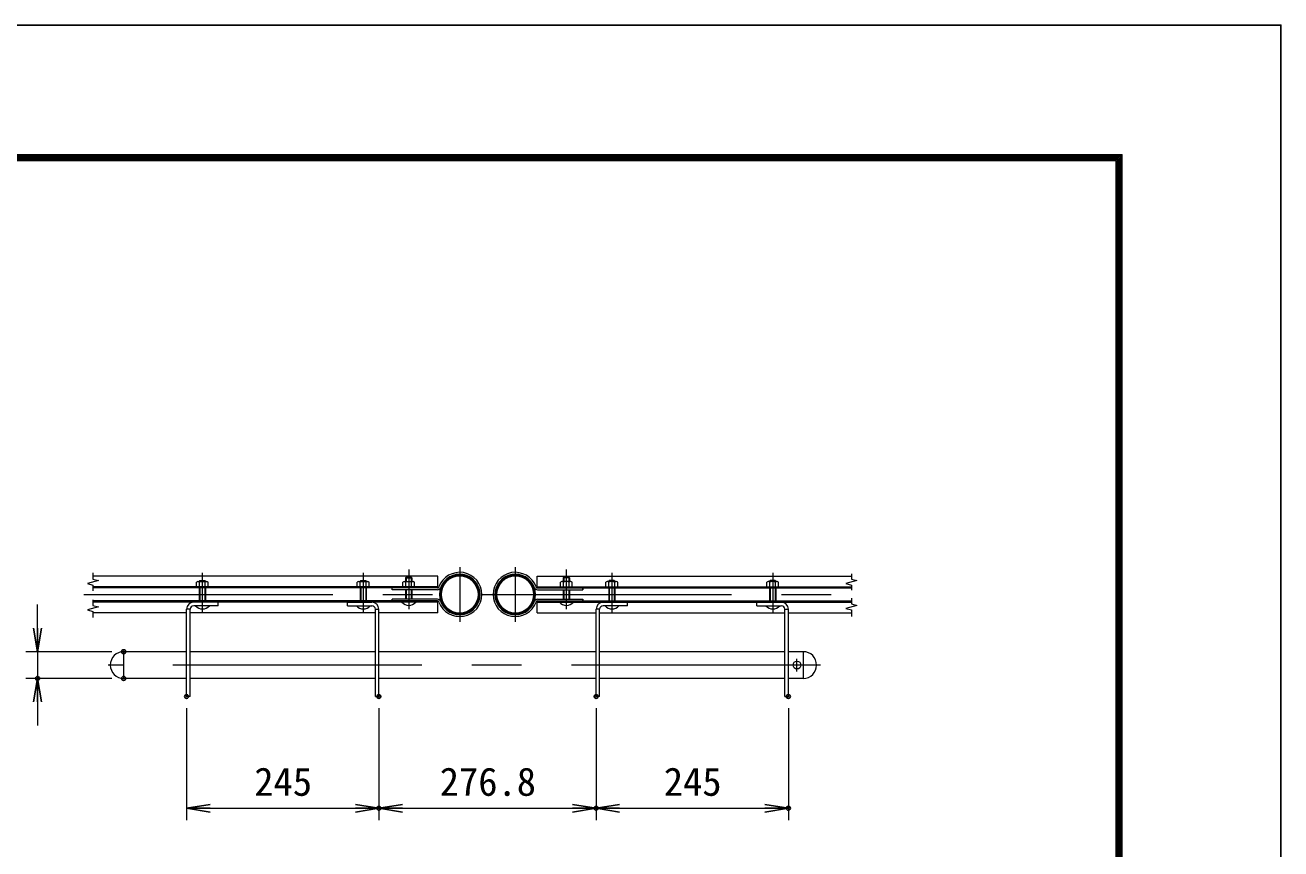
# Model space of a CAD drawing. Units: millimetres, scale not verified, with parts at other scales. Extents: x -6300 to 6300, y -4455 to 4455.
# Drawn here: x 3100 to 6300, y 2357 to 4455 of the extents above; entities that cross this region are included whole.
import ezdxf
from ezdxf.enums import TextEntityAlignment as Align

# ---------------------------------------------------------------- set-up
doc = ezdxf.new("R2010")
doc.units = ezdxf.units.MM
doc.header["$LTSCALE"] = 20
doc.header["$PDMODE"] = 32
doc.header["$PDSIZE"] = 10
doc.linetypes.add('USER1', pattern=[50.8, 31.75, -6.35, 6.35, -6.35])
for name, color, linetype, lineweight in [('0-2_D-STR3', 3, 'Continuous', 13), ('0-3_D-STR1', 1, 'Continuous', 25), ('0-4_D-BMK', 2, 'USER1', 13), ('0-5_D-STR-DIM', 7, 'Continuous', 13), ('0-C_7詳細', 7, 'Continuous', 25), ('0-D_D-TTL', 7, 'Continuous', 25)]:
    doc.layers.add(name, color=color, linetype=linetype, lineweight=lineweight)
doc.layers.add('0-9_0', color=7, linetype='Continuous')
doc.layers.add('0-A_Defpoints', color=7, linetype='Continuous')
doc.styles.add('ＭＳ ゴシック', font='')
doc.styles.get('ＭＳ ゴシック').set_extended_font_data('MS Gothic')

# ---------------------------------------------------------------- blocks, each defined once
blk = doc.blocks.new('_Open')
at = {"layer": '0-9_0'}
blk.add_line((-20, 3.333), (0, 0), dxfattribs=at)
blk.add_lwpolyline([(-20, -3.333), (0, 0), (-20, 0)], dxfattribs=at)

msp = doc.modelspace()

# ---------------------------------------------------------------- linework, layer by layer
at = {"layer": '0-2_D-STR3'}
for p, q in [((4151.29, 3051.47), (3272.63, 3051.47)), ((4070.89, 3049.07), (4069.29, 3047.47)), ((4069.29, 3047.47), (4069.29, 3037.67)), ((4070.89, 3049.07), (4083.69, 3049.07)), ((4070.89, 3049.07), (4070.89, 3037.67)), ((4083.69, 3049.07), (4083.69, 3037.67)), ((4085.29, 3047.47), (4085.29, 3037.67)), ((4151.29, 3021.47), (4151.29, 3051.47)), ((4404.89, 3051.47), (5205.43, 3051.47)), ((4404.89, 3021.47), (4404.89, 3051.47)), ((4470.89, 3047.47), (4472.49, 3049.07)), ((4486.89, 3047.47), (4470.89, 3047.47)), ((4470.89, 3047.47), (4470.89, 3037.67)), ((4485.29, 3049.07), (4472.49, 3049.07)), ((4472.49, 3049.07), (4472.49, 3037.67)), ((4485.29, 3049.07), (4486.89, 3047.47)), ((4485.29, 3049.07), (4485.29, 3037.67)), ((4486.89, 3047.47), (4486.89, 3037.67)), ((4151.29, 3024.67), (3272.63, 3024.67)), ((4150.51, 3021.47), (3272.63, 3021.47)), ((3536.29, 3024.67), (3536.29, 3036.07)), ((3539.92, 3037.67), (3562.79, 3037.67)), ((3544.89, 3040.07), (3543.29, 3038.47)), ((3543.29, 3038.47), (3543.29, 3037.67)), ((3543.29, 3038.47), (3559.29, 3038.47)), ((3543.29, 3021.47), (3543.29, 2988.27)), ((3543.79, 3024.67), (3543.79, 3036.07)), ((3544.89, 3040.07), (3544.89, 3037.67)), ((3544.89, 3021.47), (3544.89, 2988.27)), ((3559.29, 3038.47), (3557.69, 3040.07)), ((3557.69, 3021.47), (3557.69, 2988.27)), ((3558.79, 3024.67), (3558.79, 3036.07)), ((3559.29, 3038.47), (3559.29, 3037.67)), ((3559.29, 3021.47), (3559.29, 2988.27)), ((3566.29, 3024.67), (3566.29, 3036.07)), ((3946.29, 3024.67), (3946.29, 3036.07)), ((3949.92, 3037.67), (3972.79, 3037.67)), ((3953.29, 3038.47), (3969.29, 3038.47)), ((3953.29, 3021.47), (3953.29, 2988.27)), ((3953.79, 3024.67), (3953.79, 3036.07)), ((3954.89, 3040.07), (3954.89, 3037.67)), ((3954.89, 3040.07), (3967.69, 3040.07)), ((3954.89, 3021.47), (3954.89, 2988.27)), ((3969.29, 3038.47), (3967.69, 3040.07)), ((3967.69, 3040.07), (3967.69, 3037.67)), ((3967.69, 3021.47), (3967.69, 2988.27)), ((3968.79, 3024.67), (3968.79, 3036.07)), ((3969.29, 3038.47), (3969.29, 3037.67)), ((3969.29, 3021.47), (3969.29, 2988.27)), ((3976.29, 3024.67), (3976.29, 3036.07)), ((4034.78, 3016.87), (4034.78, 3021.47)), ((4150.51, 3016.87), (4034.78, 3016.87)), ((4062.29, 3024.67), (4062.29, 3036.07)), ((4092.29, 3024.67), (4062.29, 3024.67)), ((4065.92, 3037.67), (4088.79, 3037.67)), ((4069.29, 3016.87), (4069.29, 2992.87)), ((4069.79, 3024.67), (4069.79, 3036.07)), ((4070.89, 3016.87), (4070.89, 2992.87)), ((4083.69, 3016.87), (4083.69, 2992.87)), ((4084.79, 3024.67), (4084.79, 3036.07)), ((4085.29, 3016.87), (4085.29, 2992.87)), ((4092.29, 3024.67), (4092.29, 3036.07)), ((4404.89, 3024.67), (5205.43, 3024.67)), ((4404.89, 3021.47), (5205.43, 3021.47)), ((4405.67, 3016.87), (4521.39, 3016.87)), ((4463.89, 3024.67), (4463.89, 3036.07)), ((4463.89, 3024.67), (4493.89, 3024.67)), ((4490.25, 3037.67), (4467.38, 3037.67)), ((4470.89, 3016.87), (4470.89, 2992.87)), ((4471.39, 3024.67), (4471.39, 3036.07)), ((4472.49, 3016.87), (4472.49, 2992.87)), ((4485.29, 3016.87), (4485.29, 2992.87)), ((4486.39, 3024.67), (4486.39, 3036.07)), ((4486.89, 3016.87), (4486.89, 2992.87)), ((4493.89, 3024.67), (4493.89, 3036.07)), ((4521.39, 3021.47), (4521.39, 3016.87)), ((4579.89, 3024.67), (4579.89, 3036.07)), ((4606.25, 3037.67), (4583.38, 3037.67)), ((4602.89, 3038.47), (4586.89, 3038.47)), ((4586.89, 3038.47), (4586.89, 3037.67)), ((4586.89, 3021.47), (4586.89, 2988.27)), ((4587.39, 3024.67), (4587.39, 3036.07)), ((4601.29, 3040.07), (4588.49, 3040.07)), ((4588.49, 3021.47), (4588.49, 2988.27)), ((4601.29, 3040.07), (4602.89, 3038.47)), ((4601.29, 3040.07), (4601.29, 3037.67)), ((4601.29, 3021.47), (4601.29, 2988.27)), ((4602.39, 3024.67), (4602.39, 3036.07)), ((4602.89, 3038.47), (4602.89, 3037.67)), ((4602.89, 3021.47), (4602.89, 2988.27)), ((4609.89, 3024.67), (4609.89, 3036.07)), ((4989.89, 3024.67), (4989.89, 3036.07)), ((5016.25, 3037.67), (4993.38, 3037.67)), ((4996.89, 3038.47), (4998.49, 3040.07)), ((4996.89, 3038.47), (4996.89, 3037.67)), ((5012.89, 3038.47), (4996.89, 3038.47)), ((4996.89, 3021.47), (4996.89, 2988.27)), ((4997.39, 3024.67), (4997.39, 3036.07)), ((4998.49, 3040.07), (4998.49, 3037.67)), ((5011.29, 3040.07), (4998.49, 3040.07)), ((4998.49, 3021.47), (4998.49, 2988.27)), ((5011.29, 3040.07), (5011.29, 3037.67)), ((5011.29, 3040.07), (5012.89, 3038.47)), ((5011.29, 3021.47), (5011.29, 2988.27)), ((5012.39, 3024.67), (5012.39, 3036.07)), ((5012.89, 3038.47), (5012.89, 3037.67)), ((5012.89, 3021.47), (5012.89, 2988.27)), ((5019.89, 3024.67), (5019.89, 3036.07)), ((4150.51, 2988.27), (3272.63, 2988.27)), ((4151.29, 2985.07), (3272.63, 2985.07)), ((3591.29, 2985.07), (3529.29, 2985.07)), ((3591.29, 2976.07), (3591.29, 2985.07)), ((3921.29, 2985.07), (3983.29, 2985.07)), ((3921.29, 2976.07), (3921.29, 2985.07)), ((4150.51, 2992.87), (4034.78, 2992.87)), ((4034.78, 2988.27), (4034.78, 2992.87)), ((4151.29, 2958.27), (4151.29, 2988.27)), ((4404.89, 2988.27), (5205.43, 2988.27)), ((4404.89, 2958.27), (4404.89, 2988.27)), ((4404.89, 2985.07), (5205.43, 2985.07)), ((4405.67, 2992.87), (4521.39, 2992.87)), ((4521.39, 2988.27), (4521.39, 2992.87)), ((4521.39, 2992.87), (4521.39, 2988.27)), ((4634.89, 2985.07), (4572.89, 2985.07)), ((4634.89, 2976.07), (4634.89, 2985.07)), ((4964.89, 2985.07), (5026.89, 2985.07)), ((4964.89, 2976.07), (4964.89, 2985.07)), ((3511.29, 2958.27), (3272.63, 2958.27)), ((3511.29, 2745.07), (3511.29, 2967.07)), ((3520.29, 2967.07), (3511.29, 2967.07)), ((3520.29, 2745.07), (3520.29, 2967.07)), ((3992.29, 2958.27), (3520.29, 2958.27)), ((3591.29, 2976.07), (3529.29, 2976.07)), ((3921.29, 2976.07), (3983.29, 2976.07)), ((3992.29, 2745.07), (3992.29, 2967.07)), ((3992.29, 2967.07), (4001.29, 2967.07)), ((4001.29, 2745.07), (4001.29, 2967.07)), ((4151.29, 2958.27), (4001.29, 2958.27)), ((4404.89, 2958.27), (4554.89, 2958.27)), ((4554.89, 2745.07), (4554.89, 2967.07)), ((4563.89, 2967.07), (4554.89, 2967.07)), ((4563.89, 2745.07), (4563.89, 2967.07)), ((4563.89, 2958.27), (5035.89, 2958.27)), ((4634.89, 2976.07), (4572.89, 2976.07)), ((4964.89, 2976.07), (5026.89, 2976.07)), ((5035.89, 2745.07), (5035.89, 2967.07)), ((5035.89, 2967.07), (5044.89, 2967.07)), ((5044.89, 2745.07), (5044.89, 2967.07)), ((5044.89, 2958.27), (5205.43, 2958.27)), ((3511.29, 2859.07), (3350.79, 2859.07)), ((3350.79, 2859.07), (3350.79, 2791.07)), ((3350.79, 2859.07), (3350.79, 2791.07)), ((3992.29, 2859.07), (3520.29, 2859.07)), ((4554.89, 2859.07), (4001.29, 2859.07)), ((5035.89, 2859.07), (4563.89, 2859.07)), ((5082.79, 2859.07), (5044.89, 2859.07)), ((5082.79, 2859.07), (5082.79, 2791.07)), ((3511.29, 2791.07), (3350.79, 2791.07)), ((3992.29, 2791.07), (3520.29, 2791.07)), ((4554.89, 2791.07), (4001.29, 2791.07)), ((5035.89, 2791.07), (4563.89, 2791.07)), ((5082.79, 2791.07), (5044.89, 2791.07)), ((3520.29, 2745.07), (3511.29, 2745.07)), ((3992.29, 2745.07), (4001.29, 2745.07)), ((4563.89, 2745.07), (4554.89, 2745.07)), ((5035.89, 2745.07), (5044.89, 2745.07))]:
    msp.add_line(p, q, dxfattribs=at)
for points in [[(3272.63, 3060.13), (3272.63, 3043.97), (3286.62, 3040.22), (3258.63, 3032.72), (3272.63, 3028.97), (3272.63, 3013.81)], [(4069.29, 3047.47), (4085.29, 3047.47), (4083.69, 3049.07)], [(5205.43, 3057.23), (5205.43, 3043.97), (5219.43, 3040.22), (5191.44, 3032.72), (5205.43, 3028.97), (5205.43, 3015.62)], [(3544.89, 3040.07), (3557.69, 3040.07), (3557.69, 3037.67)], [(3954.89, 3040.07), (3953.29, 3038.47), (3953.29, 3037.67)], [(4586.89, 3038.47), (4588.49, 3040.07), (4588.49, 3037.67)], [(3272.63, 2990.83), (3272.63, 2976.77), (3286.62, 2973.02), (3258.63, 2965.52), (3272.63, 2961.77), (3272.63, 2946.52)], [(5205.43, 2995.88), (5205.43, 2980.77), (5219.43, 2977.02), (5191.44, 2969.52), (5205.43, 2965.77), (5205.43, 2948.94)]]:
    msp.add_lwpolyline(points, dxfattribs=at)
msp.add_circle((5066.79, 2825.07), 10, dxfattribs=at)
for centre, radius, start, end in [((4207.29, 3004.87), 56.4, 199.94144, 160.05856), ((4207.29, 3004.87), 51.8, 199.94144, 160.05856), ((4348.89, 3004.87), 56.4, 19.94144, 340.05856), ((4348.89, 3004.87), 51.8, 19.94144, 340.05856), ((3540.04, 3032.48), 5.19, 43.75516, 136.24484), ((3551.29, 3019.29), 18.38, 65.91485, 114.08515), ((3562.54, 3032.49), 5.18, 43.62212, 136.37788), ((3950.04, 3032.48), 5.19, 43.75516, 136.24484), ((3961.29, 3019.29), 18.38, 65.91485, 114.08515), ((3972.54, 3032.49), 5.18, 43.62212, 136.37788), ((4066.04, 3032.48), 5.19, 43.75516, 136.24484), ((4077.29, 3019.29), 18.38, 65.91485, 114.08515), ((4088.54, 3032.49), 5.18, 43.62212, 136.37788), ((4150.51, 3025.47), 4, 270, 340.05856), ((4150.51, 3025.47), 8.6, 270, 340.05856), ((4405.67, 3025.47), 8.6, 199.94144, 270), ((4405.67, 3025.47), 4, 199.94144, 270), ((4467.64, 3032.49), 5.18, 43.62212, 136.37788), ((4478.89, 3019.29), 18.38, 65.91485, 114.08515), ((4490.14, 3032.48), 5.19, 43.75516, 136.24484), ((4583.64, 3032.49), 5.18, 43.62212, 136.37788), ((4594.89, 3019.29), 18.38, 65.91485, 114.08515), ((4606.14, 3032.48), 5.19, 43.75516, 136.24484), ((4993.64, 3032.49), 5.18, 43.62212, 136.37788), ((5004.89, 3019.29), 18.38, 65.91485, 114.08515), ((5016.14, 3032.48), 5.19, 43.75516, 136.24484), ((3529.29, 2967.07), 18, 90, 180), ((3983.29, 2967.07), 18, 0, 90), ((4077.7, 3000.39), 23.32, 221.06115, 318.93885), ((4150.51, 2984.27), 8.6, 19.94144, 90), ((4150.51, 2984.27), 4, 19.94144, 90), ((4405.67, 2984.27), 8.6, 90, 160.05856), ((4405.67, 2984.27), 4, 90, 160.05856), ((4479.3, 3000.39), 23.32, 221.06115, 318.93885), ((4572.89, 2967.07), 18, 90, 180), ((5026.89, 2967.07), 18, 0, 90), ((3529.29, 2967.07), 9, 90, 180), ((3551.7, 2991.39), 23.32, 221.06115, 318.93885), ((3961.7, 2991.39), 23.32, 221.06115, 318.93885), ((3983.29, 2967.07), 9, 0, 90), ((4572.89, 2967.07), 9, 90, 180), ((4595.3, 2991.39), 23.32, 221.06115, 318.93885), ((5005.3, 2991.39), 23.32, 221.06115, 318.93885), ((5026.89, 2967.07), 9, 0, 90), ((3350.79, 2825.07), 34, 90, 270), ((5082.79, 2825.07), 34, 270, 90)]:
    msp.add_arc(centre, radius, start, end, dxfattribs=at)
at = {"layer": '0-3_D-STR1'}
for centre, radius in [((4207.29, 3004.87), 50.8), ((4207.29, 3004.87), 47.6), ((4348.89, 3004.87), 50.8), ((4348.89, 3004.87), 47.6)]:
    msp.add_circle(centre, radius, dxfattribs=at)
at = {"layer": '0-4_D-BMK'}
for p, q in [((4207.29, 3074.17), (4207.29, 2935.57)), ((4348.89, 3074.17), (4348.89, 2935.57)), ((3551.29, 3059.85), (3551.29, 2958.36)), ((3961.29, 3059.85), (3961.29, 2958.36)), ((4077.29, 3068.85), (4077.29, 2967.36)), ((4478.89, 3068.85), (4478.89, 2967.36)), ((4594.89, 3059.85), (4594.89, 2958.36)), ((5004.89, 3059.85), (5004.89, 2958.36)), ((3249.11, 3004.87), (5241.77, 3004.87)), ((5126.93, 2825.07), (3311.45, 2825.07)), ((5066.79, 2808.77), (5066.79, 2841.21))]:
    msp.add_line(p, q, dxfattribs=at)
at = {"layer": '0-5_D-STR-DIM'}
for p, q in [((3131.45, 2919.07), (3131.45, 2979.07)), ((3320.79, 2859.07), (3101.45, 2859.07)), ((3131.45, 2859.07), (3131.45, 2791.07)), ((3320.79, 2791.07), (3101.45, 2791.07)), ((3131.45, 2731.07), (3131.45, 2671.07)), ((3511.29, 2715.07), (3511.29, 2430.31)), ((4001.29, 2715.07), (4001.29, 2430.31)), ((4001.29, 2715.07), (4001.29, 2430.31)), ((4554.89, 2715.07), (4554.89, 2430.31)), ((4554.89, 2715.07), (4554.89, 2430.31)), ((5044.89, 2715.07), (5044.89, 2430.31)), ((3571.29, 2460.31), (3941.29, 2460.31)), ((4061.29, 2460.31), (4494.89, 2460.31)), ((4614.89, 2460.31), (4984.89, 2460.31))]:
    msp.add_line(p, q, dxfattribs=at)
at = {"layer": '0-A_Defpoints'}
for p in [(3350.79, 2859.07), (3131.45, 2791.07), (3350.79, 2791.07), (3511.29, 2745.07), (4001.29, 2745.07), (4554.89, 2745.07), (5044.89, 2745.07), (4001.29, 2460.31), (4554.89, 2460.31), (5044.89, 2460.31)]:
    msp.add_point(p, dxfattribs=at)
at = {"layer": '0-C_7詳細'}
msp.add_line((4521.39, 3016.87), (4521.39, 3021.47), dxfattribs=at)
at = {"layer": '0-D_D-TTL', "color": 2}
msp.add_lwpolyline([(-6300, 4455), (6300, 4455), (6300, -4455), (-6300, -4455)], close=True, dxfattribs=at)
at = {"layer": '0-D_D-TTL'}
for points in [[(-5895, 4125), (5895, 4125), (5895, -4125), (-5895, -4125)], [(-5891.25, 4121.25), (5891.25, 4121.25), (5891.25, -4121.25), (-5891.25, -4121.25)], [(-5887.5, 4117.5), (5887.5, 4117.5), (5887.5, -4117.5), (-5887.5, -4117.5)], [(-5883.75, 4113.75), (5883.75, 4113.75), (5883.75, -4113.75), (-5883.75, -4113.75)], [(-5880, 4110), (5880, 4110), (5880, -4110), (-5880, -4110)]]:
    msp.add_lwpolyline(points, close=True, dxfattribs=at)

# ---------------------------------------------------------------- block references
at = {"layer": '0-5_D-STR-DIM', "xscale": 3, "yscale": 3}
for p, rotation in [((3131.45, 2859.07), 270), ((3131.45, 2791.07), 90), ((3511.29, 2460.31), 180), ((4001.29, 2460.31), 180), ((4554.89, 2460.31), 180)]:
    msp.add_blockref('_Open', p, dxfattribs=dict(at, rotation=rotation))
for p in [(4001.29, 2460.31), (4554.89, 2460.31), (5044.89, 2460.31)]:
    msp.add_blockref('_Open', p, dxfattribs=at)

# ---------------------------------------------------------------- texts
at = {"layer": '0-5_D-STR-DIM', "style": 'ＭＳ ゴシック'}
for s, p in [('245', (3683.76, 2470.43)), ('276.8', (4156.4, 2470.43)), ('245', (4727.36, 2470.43))]:
    msp.add_text(s, height=72.14, dxfattribs=at).set_placement(p, align=Align.BOTTOM_LEFT)

doc.saveas('drawing.dxf')
